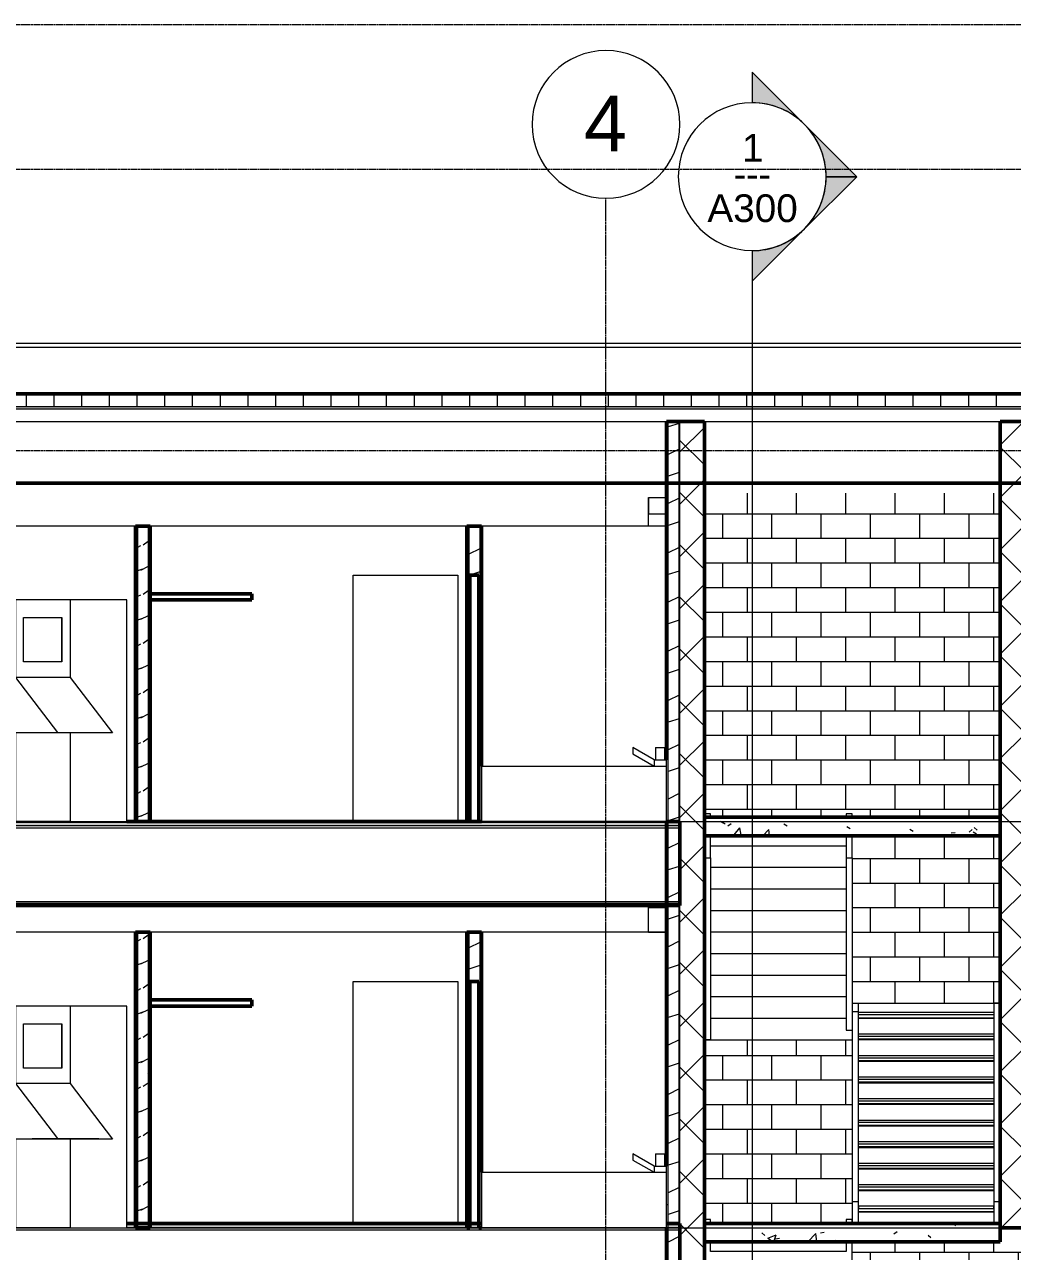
# Model space of a CAD drawing. Header units: inches. Extents: x 9609 to 15463, y -232 to 527.
# Drawn here: x 13470.8 to 13791.6, y 128.3 to 527 of the extents above; entities that cross this region are included whole.
import ezdxf

# ---------------------------------------------------------------- set-up
doc = ezdxf.new("R2010")
doc.units = ezdxf.units.IN
doc.header["$MEASUREMENT"] = 0
doc.linetypes.add('Aligning Line 1_8_', pattern=[0.25, 0.125, -0.125])
doc.linetypes.add('Grid Line 1_2_', pattern=[0.875, 0.5, -0.125, 0.125, -0.125])
for name, color, linetype, lineweight in [('0-3', 7, 'Continuous', 13), ('0-6', 90, 'Continuous', 5), ('A-FLOR-1', 192, 'Continuous', 50), ('A-FLOR-LEVL-1', 51, 'Grid Line 1_2_', 9), ('A-FLOR-MCUT', 51, 'Continuous', 13), ('A-FLOR-PATT-1', 8, 'Continuous', 9), ('A-ROOF', 132, 'Continuous', 13), ('A-ROOF-1', 132, 'Continuous', 50), ('A-ROOF-PATT-1', 132, 'Continuous', 9), ('A-WALL', 113, 'Continuous', 13), ('A-WALL-1', 7, 'Continuous', 13), ('A-WALL-2', 10, 'Continuous', 50), ('A-WALL-PATT-1', 250, 'Continuous', 9), ('A-WALL-PATT-2', 253, 'Continuous', 9), ('A-WALL-PATT-4', 252, 'Continuous', 9), ('A-WALL-PATT-5', 111, 'Continuous', 9), ('G-ANNO-SYMB', 111, 'Aligning Line 1_8_', 9), ('G-ANNO-SYMB-1', 9, 'Aligning Line 1_8_', 9), ('G-ANNO-SYMB-2', 147, 'Aligning Line 1_8_', 9), ('G-ANNO-SYMB-3', 111, 'Continuous', 9), ('P-SANR-FIXT-1', 250, 'Continuous', 9), ('Q-CASE-1', 10, 'Continuous', 50), ('S-GRID-1', 1, 'Grid Line 1_2_', 9), ('S-GRID-IDEN', 1, 'Continuous', 9), ('S-STRS-1', 250, 'Continuous', 9)]:
    doc.layers.add(name, color=color, linetype=linetype, lineweight=lineweight)
doc.styles.add('Arial', font='arial.ttf', dxfattribs={"height": 9})
doc.styles.add('Arial_1', font='arial.ttf', dxfattribs={"height": 18})
doc.styles.add('Century Gothic', font='ufonts.com_century-gothic.ttf', dxfattribs={"height": 9})
pattern_1 = [(0, (3257.106, 59.024), (30.72, 7.68), [1.267, -21.773, 1.267, -21.773, -122.88]), (0, (3257.106, 59.024), (30.72, 7.68), [-46.08, 1.267, -44.813, 1.267, -21.773, -53.76]), (0, (3257.106, 59.024), (30.72, 7.68), [-115.2, 1.267, -14.093, 1.267, -37.133]), (120, (3268.626, 62.864), (-22.011075, 22.7643), [1.267, -21.773, 1.267, -21.773, -122.88]), (120, (3268.626, 62.864), (-22.011075, 22.7643), [-46.08, 1.267, -44.813, 1.267, -21.773, -53.76]), (120, (3268.626, 62.864), (-22.011075, 22.7643), [-115.2, 1.267, -14.093, 1.267, -37.133]), (240, (3272.466, 78.224), (-8.708925, -30.4443), [1.267, -21.773, 1.267, -21.773, -122.88]), (240, (3272.466, 78.224), (-8.708925, -30.4443), [-46.08, 1.267, -44.813, 1.267, -21.773, -53.76]), (240, (3272.466, 78.224), (-8.708925, -30.4443), [-115.2, 1.267, -14.093, 1.267, -37.133])]
pattern_2 = [(216.87, (3263.504, 75.018), (47.980943, 31.987086), [7.997, -71.971]), (206.565, (3273.1, 70.22), (-15.993714, -15.994133), [17.881, -17.881]), (198.435, (3273.1, 62.223), (-31.98674, -15.99388), [10.115, -40.461])]
pattern_3 = [(45, (3257.106, 59.024), (-8.48528, 8.48528), []), (135, (3257.106, 59.024), (-8.48528, -8.48528), [])]
pattern_4 = [(50, (14416.421, 59.024), (27.5427, -2.4099), [2.88, -31.68]), (355, (14416.42, 59.024), (-5.32784, 28.88427), [2.304, -25.344]), (100.451, (14418.717, 58.823), (22.2153, 26.47393), [2.448, -26.924]), (46.184, (14416.42, 66.704), (40.9819, -6.3564), [4.32, -47.52]), (96.636, (14419.837, 66.175), (35.8907, 37.4062), [3.671, -40.386]), (351.184, (14416.42, 66.704), (35.891, 37.4062), [3.456, -38.016]), (21, (14420.261, 64.784), (22.92104, -15.46073), [2.88, -31.68]), (326, (14420.26, 64.784), (9.3435, 27.84574), [2.304, -25.344]), (71.451, (14422.17, 63.496), (32.26477, 12.3844), [2.448, -26.924]), (37.5, (14416.421, 59.024), (0.466855, 12.78271), [1.267, -23.77, 1.267, -24.461, -25.44]), (37.5, (14416.421, 59.024), (0.466855, 12.78271), [-50.765, 1.267, -24.173]), (7.5, (14416.421, 59.024), (10.10159, 15.14509), [1.267, -13.402, 1.267, -23.194, -9.696]), (7.5, (14416.421, 59.024), (10.10159, 15.14509), [-39.13, 1.267, -8.429]), (327.5, (14407.858, 59.024), (20.49916, -0.86578), [1.267, -8.333, 1.267, -28.685, -39.744]), (327.5, (14407.858, 59.024), (20.49916, -0.86578), [-39.552, 1.267, -38.477]), (317.5, (14404.018, 59.024), (22.39478, 3.8443), [1.267, -11.213, 1.267, -18.624, -28.224]), (317.5, (14404.018, 59.024), (22.39478, 3.8443), [-32.371, 1.267, -26.957])]
pattern_5 = [(0, (13801.551, 0), (0, 8), []), (90, (13801.551, 0), (-8, 8), [8, -8])]

# ---------------------------------------------------------------- blocks, each defined once
blk = doc.blocks.new('CTR - 2nd Phase_rvt-2-BUILDING SECTION - NORTH_SOUTH - LOOKING WEST')
at = {"layer": 'A-FLOR-LEVL-1'}
for p, q in [((1814.21, 398), (4168.71, 398)), ((1814.21, 268), (4168.71, 268)), ((1814.21, 136), (4168.71, 136))]:
    blk.add_line(p, q, dxfattribs=at)
at = {"layer": 'G-ANNO-SYMB-1'}
for p, q in [((1910.88, 526.95), (4071.98, 526.95)), ((1910.88, 388.59), (4071.98, 388.59))]:
    blk.add_line(p, q, dxfattribs=at)
blk = doc.blocks.new('Bath Tub - Maestro - 60_x30_-1352617-BUILDING SECTION - NORTH_SOUTH - LOOKING WEST')
at = {"layer": 'P-SANR-FIXT-1'}
for p, q in [((2509.01, 24), (2509.01, 22)), ((2515.95, 20), (2509.01, 24)), ((2516.45, 24), (2516.45, 20)), ((2516.45, 24), (2519.45, 24)), ((2519.45, 20), (2519.45, 24)), ((2509.01, 22), (2515.95, 18)), ((2515.95, 20), (2519.95, 20)), ((2515.95, 20), (2515.95, 18)), ((2519.95, 18), (2519.95, 20)), ((2459.95, 18), (2519.95, 18)), ((2459.95, 18), (2459.95, 0)), ((2519.95, 0), (2519.95, 18)), ((2519.95, 0), (2459.95, 0))]:
    blk.add_line(p, q, dxfattribs=at)
blk = doc.blocks.new('OD_CW_Closet - OD_CW_Closet-2068562-BUILDING SECTION - NORTH_SOUTH - LOOKING WEST')
at = {"layer": 'Q-CASE-1'}
for p, q in [((2385.3, 210), (2352.3, 210)), ((2352.3, 210), (2352.3, 208)), ((2352.3, 208), (2385.3, 208)), ((2385.3, 208), (2385.3, 210))]:
    blk.add_line(p, q, dxfattribs=at)
blk = doc.blocks.new('Stacked Washer and Dryer - 26_x25_ - Private-1352637-BUILDING SECTION - NORTH_SOUTH - LOOKING WEST')
at = {"layer": 'P-SANR-FIXT-1'}
for p, q in [((2308.64, 182.81), (2308.64, 208)), ((2326.32, 208), (2308.64, 208)), ((2344.7, 208), (2326.32, 208)), ((2326.32, 208), (2326.32, 182.81)), ((2344.7, 136), (2344.7, 208)), ((2311.2, 187.84), (2311.2, 202.25)), ((2311.2, 202.25), (2323.58, 202.25)), ((2323.58, 202.25), (2323.58, 187.84)), ((2323.66, 202.25), (2323.58, 202.25)), ((2323.66, 187.84), (2323.66, 202.25)), ((2323.58, 187.84), (2311.2, 187.84)), ((2323.58, 187.84), (2323.66, 187.84)), ((2322.33, 164.94), (2308.64, 182.81)), ((2326.32, 182.81), (2308.64, 182.81)), ((2326.32, 182.81), (2340.1, 164.81)), ((2308.64, 136), (2308.64, 164.81)), ((2326.32, 164.81), (2308.64, 164.81)), ((2314.05, 164.94), (2326.43, 164.94)), ((2314.05, 164.81), (2314.05, 164.94)), ((2340.1, 164.81), (2326.32, 164.81)), ((2326.32, 164.81), (2326.32, 136)), ((2326.43, 164.94), (2335.62, 164.94)), ((2326.43, 164.94), (2326.43, 164.81)), ((2335.62, 164.81), (2335.62, 164.94)), ((2326.32, 136), (2308.64, 136)), ((2326.32, 136), (2344.7, 136))]:
    blk.add_line(p, q, dxfattribs=at)
blk = doc.blocks.new('CTR - 1st Phase - Unit Layouts_rvt-2-BUILDING SECTION - NORTH_SOUTH - LOOKING WEST')
at = {"layer": 'A-WALL-PATT-1'}
h = blk.add_hatch(dxfattribs=at)
h.set_pattern_fill('FP_41', color=256, style=0, pattern_type=2)
h.set_pattern_definition(pattern_1)
h.paths.add_polyline_path([(2348.17, 268), (2348.17, 364), (2347.55, 364), (2347.55, 268)], flags=0)
h = blk.add_hatch(dxfattribs=at)
h.set_pattern_fill('FP_41', color=256, style=0, pattern_type=2)
h.set_pattern_definition(pattern_1)
h.paths.add_polyline_path([(2352.3, 268), (2352.3, 364), (2351.67, 364), (2351.67, 268)], flags=0)
h = blk.add_hatch(dxfattribs=at)
h.set_pattern_fill('FP_41', color=256, style=0, pattern_type=2)
h.set_pattern_definition(pattern_1)
h.paths.add_polyline_path([(2455.82, 268), (2455.82, 364), (2455.2, 364), (2455.2, 268)], flags=0)
h = blk.add_hatch(dxfattribs=at)
h.set_pattern_fill('FP_41', color=256, style=0, pattern_type=2)
h.set_pattern_definition(pattern_1)
h.paths.add_polyline_path([(2459.95, 268), (2459.95, 364), (2459.32, 364), (2459.32, 268)], flags=0)
h = blk.add_hatch(dxfattribs=at)
h.set_pattern_fill('FP_41', color=256, style=0, pattern_type=2)
h.set_pattern_definition(pattern_1)
h.paths.add_polyline_path([(2348.17, 136), (2348.17, 232), (2347.55, 232), (2347.55, 136)], flags=0)
h = blk.add_hatch(dxfattribs=at)
h.set_pattern_fill('FP_41', color=256, style=0, pattern_type=2)
h.set_pattern_definition(pattern_1)
h.paths.add_polyline_path([(2352.3, 136), (2352.3, 232), (2351.67, 232), (2351.67, 136)], flags=0)
h = blk.add_hatch(dxfattribs=at)
h.set_pattern_fill('FP_41', color=256, style=0, pattern_type=2)
h.set_pattern_definition(pattern_1)
h.paths.add_polyline_path([(2455.82, 136), (2455.82, 232), (2455.2, 232), (2455.2, 136)], flags=0)
h = blk.add_hatch(dxfattribs=at)
h.set_pattern_fill('FP_41', color=256, style=0, pattern_type=2)
h.set_pattern_definition(pattern_1)
h.paths.add_polyline_path([(2459.95, 136), (2459.95, 232), (2459.32, 232), (2459.32, 136)], flags=0)
at = {"layer": 'A-WALL-PATT-2'}
h = blk.add_hatch(dxfattribs=at)
h.set_pattern_fill('FP_44', color=256, style=0, pattern_type=2)
h.set_pattern_definition(pattern_2)
h.paths.add_polyline_path([(2348.17, 268), (2351.67, 268), (2351.67, 364), (2348.17, 364), (2348.17, 274.66)], flags=0)
h = blk.add_hatch(dxfattribs=at)
h.set_pattern_fill('FP_44', color=256, style=0, pattern_type=2)
h.set_pattern_definition(pattern_2)
h.paths.add_polyline_path([(2456.07, 268), (2456.07, 348), (2459.07, 348), (2459.07, 268), (2459.32, 268), (2459.32, 364), (2455.82, 364), (2455.82, 268)], flags=0)
h = blk.add_hatch(dxfattribs=at)
h.set_pattern_fill('FP_44', color=256, style=0, pattern_type=2)
h.set_pattern_definition(pattern_2)
h.paths.add_polyline_path([(2349.85, 136), (2351.67, 136), (2351.67, 232), (2348.17, 232), (2348.17, 136)], flags=0)
h = blk.add_hatch(dxfattribs=at)
h.set_pattern_fill('FP_44', color=256, style=0, pattern_type=2)
h.set_pattern_definition(pattern_2)
h.paths.add_polyline_path([(2456.07, 136), (2456.07, 216), (2459.07, 216), (2459.07, 136), (2459.32, 136), (2459.32, 232), (2455.82, 232), (2455.82, 136)], flags=0)
at = {"layer": 'A-WALL-1'}
for p, q in [((2347.55, 364), (2297.07, 364)), ((2348.17, 364), (2348.17, 268)), ((2351.67, 364), (2351.67, 268)), ((2455.2, 364), (2352.3, 364)), ((2455.82, 364), (2455.82, 268)), ((2459.32, 364), (2459.32, 268)), ((2519.95, 364), (2459.95, 364)), ((2418.2, 268), (2418.2, 348)), ((2418.2, 348), (2452.2, 348)), ((2452.2, 348), (2452.2, 268)), ((2347.55, 232), (2297.07, 232)), ((2348.17, 232), (2348.17, 136)), ((2351.67, 232), (2351.67, 136)), ((2455.2, 232), (2352.3, 232)), ((2455.82, 232), (2455.82, 136)), ((2459.32, 232), (2459.32, 136)), ((2519.95, 232), (2459.95, 232)), ((2418.2, 137.37), (2418.2, 216)), ((2418.2, 216), (2452.2, 216)), ((2452.2, 216), (2452.2, 137.37))]:
    blk.add_line(p, q, dxfattribs=at)
at = {"layer": 'A-WALL-2'}
for p, q in [((2347.55, 364), (2347.55, 268)), ((2352.3, 364), (2347.55, 364)), ((2352.3, 268), (2352.3, 364)), ((2459.95, 364), (2455.2, 364)), ((2455.2, 364), (2455.2, 268)), ((2459.95, 286), (2459.95, 364)), ((2456.07, 268), (2456.07, 348)), ((2456.07, 348), (2459.07, 348)), ((2459.07, 348), (2459.07, 268)), ((2347.55, 268), (2352.3, 268)), ((2455.2, 268), (2456.07, 268)), ((2459.07, 268), (2459.95, 268)), ((2347.55, 232), (2347.55, 136)), ((2352.3, 232), (2347.55, 232)), ((2352.3, 136), (2352.3, 232)), ((2459.95, 232), (2455.2, 232)), ((2455.2, 232), (2455.2, 136)), ((2459.95, 154), (2459.95, 232)), ((2456.07, 136), (2456.07, 216)), ((2456.07, 216), (2459.07, 216)), ((2459.07, 216), (2459.07, 136)), ((2347.55, 136), (2352.3, 136)), ((2455.2, 136), (2456.07, 136)), ((2459.07, 136), (2459.95, 136))]:
    blk.add_line(p, q, dxfattribs=at)
at = {"layer": '0-3'}
for name, p in [('Stacked Washer and Dryer - 26_x25_ - Private-1352637-BUILDING SECTION - NORTH_SOUTH - LOOKING WEST', (0, 132)), ('OD_CW_Closet - OD_CW_Closet-2068562-BUILDING SECTION - NORTH_SOUTH - LOOKING WEST', (0, 132)), ('Bath Tub - Maestro - 60_x30_-1352617-BUILDING SECTION - NORTH_SOUTH - LOOKING WEST', (0, 268)), ('Stacked Washer and Dryer - 26_x25_ - Private-1352637-BUILDING SECTION - NORTH_SOUTH - LOOKING WEST', (0, 0)), ('OD_CW_Closet - OD_CW_Closet-2068562-BUILDING SECTION - NORTH_SOUTH - LOOKING WEST', (0, 0)), ('Bath Tub - Maestro - 60_x30_-1352617-BUILDING SECTION - NORTH_SOUTH - LOOKING WEST', (0, 136))]:
    blk.add_blockref(name, p, dxfattribs=at)
blk = doc.blocks.new('CTR  - Topography_rvt-2-BUILDING SECTION - NORTH_SOUTH - LOOKING WEST')
at = {"layer": 'G-ANNO-SYMB-2'}
blk.add_line((1910.88, 480), (4071.98, 480), dxfattribs=at)
blk = doc.blocks.new('CTR - 1st Phase - Common Walls_rvt-2-BUILDING SECTION - NORTH_SOUTH - LOOKING WEST')
at = {"layer": 'A-WALL-PATT-1'}
h = blk.add_hatch(dxfattribs=at)
h.set_pattern_fill('FP_41', color=256, style=0, pattern_type=2)
h.set_pattern_definition(pattern_1)
h.paths.add_polyline_path([(2520.57, 0), (2520.57, 398), (2519.95, 398), (2519.95, 0)], flags=0)
at = {"layer": 'A-WALL-PATT-2'}
h = blk.add_hatch(dxfattribs=at)
h.set_pattern_fill('FP_44', color=256, style=0, pattern_type=2)
h.set_pattern_definition(pattern_2)
h.paths.add_polyline_path([(2524.07, 0), (2524.07, 398), (2520.57, 398), (2520.57, 0)], flags=0)
at = {"layer": 'A-WALL-PATT-4'}
h = blk.add_hatch(dxfattribs=at)
h.set_pattern_fill('FP_50', color=256, style=0, pattern_type=2)
h.set_pattern_definition(pattern_3)
h.paths.add_polyline_path([(2532.32, 0), (2532.32, 398), (2524.32, 398), (2524.32, 0)], flags=0)
h = blk.add_hatch(dxfattribs=at)
h.set_pattern_fill('FP_50', color=256, style=0, pattern_type=2)
h.set_pattern_definition(pattern_3)
h.paths.add_polyline_path([(2636.32, 136), (2636.32, 398), (2628.32, 398), (2628.32, 136)], flags=0)
at = {"layer": 'A-FLOR-LEVL-1'}
for p, q in [((1814.21, 398), (4168.71, 398)), ((1814.21, 268), (4168.71, 268)), ((1814.21, 136), (4168.71, 136))]:
    blk.add_line(p, q, dxfattribs=at)
at = {"layer": 'A-WALL-1'}
for p, q in [((2520.57, 0), (2520.57, 398)), ((2524.07, 0), (2524.07, 398)), ((2524.32, 0), (2524.32, 398))]:
    blk.add_line(p, q, dxfattribs=at)
at = {"layer": 'A-WALL-2'}
for p, q in [((2519.95, 398), (2519.95, 288)), ((2532.32, 398), (2519.95, 398)), ((2532.32, 0), (2532.32, 398)), ((2640.7, 398), (2628.32, 398)), ((2628.32, 398), (2628.32, 136)), ((2519.95, 268), (2519.95, 156)), ((2519.95, 136), (2519.95, 20)), ((2628.32, 136), (2640.7, 136))]:
    blk.add_line(p, q, dxfattribs=at)
at = {"layer": 'G-ANNO-SYMB-2'}
for p, q in [((1910.88, 526.95), (4071.98, 526.95)), ((1910.88, 526.95), (4071.98, 526.95)), ((1910.88, 480), (4071.98, 480))]:
    blk.add_line(p, q, dxfattribs=at)
at = {"layer": 'S-STRS-1'}
for p, q in [((2534.32, 270.46), (2532.32, 270.46)), ((2534.32, 269.37), (2534.32, 270.46)), ((2578.32, 270.46), (2578.32, 269.37)), ((2580.32, 270.46), (2578.32, 270.46)), ((2580.32, 269.37), (2580.32, 270.46)), ((2534.32, 260), (2534.32, 263.37)), ((2578.32, 263.37), (2578.32, 260)), ((2580.32, 256.24), (2580.32, 263.37)), ((2534.32, 256.24), (2534.32, 260)), ((2578.32, 260), (2534.32, 260)), ((2578.32, 260), (2578.32, 256.24)), ((2532.32, 256.24), (2534.32, 256.24)), ((2534.32, 256.24), (2534.32, 197)), ((2578.32, 256.24), (2580.32, 256.24)), ((2578.32, 256.24), (2578.32, 200.24)), ((2580.32, 256.24), (2580.32, 203.85)), ((2578.32, 253), (2534.32, 253)), ((2578.32, 246), (2534.32, 246)), ((2578.32, 239), (2534.32, 239)), ((2578.32, 232), (2534.32, 232)), ((2578.32, 225), (2534.32, 225)), ((2578.32, 218), (2534.32, 218)), ((2578.32, 211), (2534.32, 211)), ((2580.32, 209), (2582.32, 209)), ((2582.32, 209), (2626.32, 209)), ((2582.32, 206.19), (2582.32, 209)), ((2626.32, 209), (2628.32, 209)), ((2628.32, 209), (2626.32, 209)), ((2626.32, 209), (2626.32, 144.46)), ((2578.32, 204), (2534.32, 204)), ((2582.32, 206.19), (2580.32, 206.19)), ((2580.32, 203.85), (2580.32, 144.46)), ((2582.32, 144.46), (2582.32, 206.19)), ((2582.32, 206), (2626.32, 206)), ((2582.32, 205.25), (2626.32, 205.25)), ((2582.32, 204.25), (2626.32, 204.25)), ((2626.32, 204), (2582.32, 204)), ((2626.32, 204), (2582.32, 204)), ((2578.32, 200.24), (2580.32, 200.24)), ((2532.32, 197), (2534.32, 197)), ((2534.32, 197), (2532.32, 197)), ((2534.32, 197), (2580.32, 197)), ((2582.32, 199), (2626.32, 199)), ((2582.32, 198.25), (2626.32, 198.25)), ((2626.32, 197.25), (2582.32, 197.25)), ((2626.32, 197), (2582.32, 197)), ((2626.32, 197), (2582.32, 197)), ((2582.32, 192), (2626.32, 192)), ((2582.32, 191.25), (2626.32, 191.25)), ((2626.32, 190.25), (2582.32, 190.25)), ((2626.32, 190), (2582.32, 190)), ((2626.32, 190), (2582.32, 190)), ((2582.32, 185), (2626.32, 185)), ((2582.32, 184.25), (2626.32, 184.25)), ((2626.32, 183.25), (2582.32, 183.25)), ((2626.32, 183), (2582.32, 183)), ((2626.32, 183), (2582.32, 183)), ((2582.32, 178), (2626.32, 178)), ((2582.32, 177.25), (2626.32, 177.25)), ((2626.32, 176.25), (2582.32, 176.25)), ((2626.32, 176), (2582.32, 176)), ((2626.32, 176), (2582.32, 176)), ((2582.32, 171), (2626.32, 171)), ((2582.32, 170.25), (2626.32, 170.25)), ((2626.32, 169.25), (2582.32, 169.25)), ((2626.32, 169), (2582.32, 169)), ((2626.32, 169), (2582.32, 169)), ((2582.32, 164), (2626.32, 164)), ((2582.32, 163.25), (2626.32, 163.25)), ((2626.32, 162.25), (2582.32, 162.25)), ((2626.32, 162), (2582.32, 162)), ((2626.32, 162), (2582.32, 162)), ((2582.32, 157), (2626.32, 157)), ((2582.32, 156.25), (2626.32, 156.25)), ((2626.32, 155.25), (2582.32, 155.25)), ((2626.32, 155), (2582.32, 155)), ((2626.32, 155), (2582.32, 155)), ((2582.32, 150), (2626.32, 150)), ((2582.32, 149.25), (2626.32, 149.25)), ((2626.32, 148.25), (2582.32, 148.25)), ((2626.32, 148), (2582.32, 148)), ((2626.32, 148), (2582.32, 148)), ((2582.32, 144.46), (2580.32, 144.46)), ((2580.32, 144.46), (2580.32, 137.37)), ((2582.32, 137.37), (2582.32, 144.46)), ((2628.32, 144.46), (2626.32, 144.46)), ((2626.32, 144.46), (2626.32, 137.37)), ((2626.32, 143), (2582.32, 143)), ((2582.32, 143), (2582.32, 142.25)), ((2582.32, 142.25), (2626.32, 142.25)), ((2582.32, 141.25), (2626.32, 141.25)), ((2626.32, 141), (2582.32, 141)), ((2626.32, 141), (2582.32, 141)), ((2626.32, 142.25), (2626.32, 143)), ((2534.32, 138.7), (2532.32, 138.7)), ((2534.32, 137.37), (2534.32, 138.7)), ((2578.32, 138.7), (2578.32, 137.37)), ((2580.32, 138.7), (2578.32, 138.7)), ((2580.32, 137.37), (2580.32, 138.7)), ((2534.32, 128.29), (2534.32, 131.37)), ((2578.32, 128.29), (2534.32, 128.29)), ((2578.32, 131.37), (2578.32, 128.29)), ((2580.32, 124.56), (2580.32, 131.37))]:
    blk.add_line(p, q, dxfattribs=at)
blk = doc.blocks.new('Basic Wall _ EXT - FIBER CEMENT - SMALL - ___-1939673-BUILDING SECTION - NORTH_SOUTH - LOOKING WEST')
at = {"layer": 'A-WALL'}
blk.add_line((3855.16, 423.28), (2073.48, 423.28), dxfattribs=at)
blk = doc.blocks.new('Section - Section Head - Filled-22785-BUILDING SECTION - NORTH_SOUTH - LOOKING WEST')
at = {"layer": 'G-ANNO-SYMB-3'}
h = blk.add_hatch(color=256, dxfattribs=at)
edge = h.paths.add_edge_path(flags=0)
edge.add_arc((2547.82, 477.51), 24.03, 47.9216, 90)
edge.add_line((2547.82, 501.54), (2547.82, 511.45))
edge.add_line((2547.82, 511.45), (2563.93, 495.35))
h = blk.add_hatch(color=256, dxfattribs=at)
edge = h.paths.add_edge_path(flags=0)
edge.add_line((2564.79, 494.48), (2581.76, 477.51))
edge.add_line((2581.76, 477.51), (2571.82, 477.51))
edge.add_arc((2547.82, 477.51), 24, 0, 45)
h = blk.add_hatch(color=256, dxfattribs=at)
edge = h.paths.add_edge_path(flags=0)
edge.add_arc((2547.82, 477.51), 24, 315, 360)
edge.add_line((2571.82, 477.51), (2581.76, 477.51))
edge.add_line((2581.76, 477.51), (2564.79, 460.54))
h = blk.add_hatch(color=256, dxfattribs=at)
edge = h.paths.add_edge_path(flags=0)
edge.add_line((2563.93, 459.67), (2547.82, 443.57))
edge.add_line((2547.82, 443.57), (2547.82, 453.48))
edge.add_arc((2547.82, 477.51), 24.03, 270, 312.0784)
for p, q in [((2563.93, 495.35), (2547.82, 511.45)), ((2547.82, 511.45), (2547.82, 501.54)), ((2581.76, 477.51), (2564.79, 494.48)), ((2564.79, 460.54), (2581.76, 477.51)), ((2571.82, 477.51), (2581.76, 477.51)), ((2581.76, 477.51), (2571.82, 477.51)), ((2547.82, 443.57), (2563.93, 459.67)), ((2547.82, 453.48), (2547.82, 443.57))]:
    blk.add_line(p, q, dxfattribs=at)
for centre, radius, start, end in [((2547.82, 477.54), 24, 90, 270), ((2547.82, 477.54), 24, 270, 90), ((2547.82, 477.51), 24.03, 47.9216, 90), ((2547.82, 477.51), 24, 0, 45), ((2547.82, 477.51), 24, 315, 360), ((2547.82, 477.51), 24.03, 270, 312.0784)]:
    blk.add_arc(centre, radius, start, end, dxfattribs=at)
blk = doc.blocks.new('Grid - Grid Head - Circle-50561-BUILDING SECTION - NORTH_SOUTH - LOOKING WEST')
at = {"layer": 'S-GRID-IDEN'}
for start, end in [(360, 180), (180, 360)]:
    blk.add_arc((3481.32, 494.5), 24, start, end, dxfattribs=at)

msp = doc.modelspace()

# ---------------------------------------------------------------- hatches: boundary and pattern name
at = {"layer": 'A-FLOR-PATT-1'}
h = msp.add_hatch(dxfattribs=at)
h.set_pattern_fill('FP_42', color=256, style=0, pattern_type=2)
h.set_pattern_definition(pattern_4)
h.paths.add_polyline_path([(15011.789, 266.625), (15011.789, 267.625), (13795.639, 267.625), (13795.639, 266.625), (14994.9257, 266.625)], flags=0)
h.paths.add_polyline_path([(13229.989, 266.625), (13683.639, 266.625), (13683.639, 267.625), (13229.989, 267.625)], flags=0)
h = msp.add_hatch(dxfattribs=at)
h.set_pattern_fill('FP_42', color=256, style=0, pattern_type=2)
h.set_pattern_definition(pattern_4)
h.paths.add_polyline_path([(13787.639, 263.375), (13787.639, 269.375), (13691.639, 269.375), (13691.639, 263.375), (13745.5374, 263.375)], flags=0)
h = msp.add_hatch(dxfattribs=at)
h.set_pattern_fill('FP_41', color=256, style=0, pattern_type=2)
h.set_pattern_definition([(0, (14416.421, 59.024), (30.72, 7.68), [1.267, -21.773, 1.267, -21.773, -122.88]), (0, (14416.421, 59.024), (30.72, 7.68), [-46.08, 1.267, -44.813, 1.267, -21.773, -53.76]), (0, (14416.421, 59.024), (30.72, 7.68), [-115.2, 1.267, -14.093, 1.267, -37.133]), (120, (14427.941, 62.864), (-22.011075, 22.7643), [1.267, -21.773, 1.267, -21.773, -122.88]), (120, (14427.941, 62.864), (-22.011075, 22.7643), [-46.08, 1.267, -44.813, 1.267, -21.773, -53.76]), (120, (14427.941, 62.864), (-22.011075, 22.7643), [-115.2, 1.267, -14.093, 1.267, -37.133]), (240, (14431.781, 78.224), (-8.708925, -30.4443), [1.267, -21.773, 1.267, -21.773, -122.88]), (240, (14431.781, 78.224), (-8.708925, -30.4443), [-46.08, 1.267, -44.813, 1.267, -21.773, -53.76]), (240, (14431.781, 78.224), (-8.708925, -30.4443), [-115.2, 1.267, -14.093, 1.267, -37.133])])
h.paths.add_polyline_path([(15011.789, 240.75), (15011.789, 241.375), (13795.639, 241.375), (13795.639, 240.75), (15011.164, 240.75)], flags=0)
h.paths.add_polyline_path([(13272.7959, 240.75), (13683.639, 240.75), (13683.639, 241.375), (13229.989, 241.375), (13229.989, 240.75)], flags=0)
h = msp.add_hatch(dxfattribs=at)
h.set_pattern_fill('FP_42', color=256, style=0, pattern_type=2)
h.set_pattern_definition(pattern_4)
h.paths.add_polyline_path([(14210.939, 136), (14210.939, 137), (14202.4986, 137), (14202.4986, 136)], flags=0)
h.paths.add_polyline_path([(13239.0287, 136), (13467.9533, 136), (13467.9533, 137), (13229.989, 137), (13229.989, 136)], flags=0)
h.paths.add_polyline_path([(15017.289, 136), (15017.289, 137), (14414.3793, 137), (14414.3793, 136), (15011.8093, 136)], flags=0)
h.paths.add_polyline_path([(13504.0157, 136), (13619.264, 136), (13619.264, 137), (13504.0157, 137), (13504.0157, 136.604)], flags=0)
h.paths.add_polyline_path([(13679.264, 136), (13683.639, 136), (13683.639, 137), (13679.264, 136.9904)], flags=0)
h.paths.add_polyline_path([(13795.639, 136), (13813.089, 136.0143), (13813.0719, 137), (13795.639, 137)], flags=0)
h.paths.add_polyline_path([(13861.089, 136), (14178.4986, 136), (14178.4986, 137), (13861.089, 137), (13861.089, 136.0536)], flags=0)
h.paths.add_polyline_path([(14390.3793, 136), (14390.3793, 137), (14381.939, 137), (14381.939, 136), (14387.1152, 136)], flags=0)
h.paths.add_polyline_path([(14346.189, 136), (14346.189, 137), (14246.689, 137), (14246.689, 136), (14319.5807, 136)], flags=0)
h = msp.add_hatch(dxfattribs=at)
h.set_pattern_fill('FP_42', color=256, style=0, pattern_type=2)
h.set_pattern_definition(pattern_4)
h.paths.add_polyline_path([(13745.5374, 131.375), (13787.639, 131.375), (13787.639, 137.375), (13691.639, 137.375), (13691.639, 131.375), (13711.7702, 131.375)], flags=0)
at = {"layer": 'A-ROOF-PATT-1'}
h = msp.add_hatch(dxfattribs=at)
h.set_pattern_fill('FP_51', color=256, style=0, pattern_type=2)
h.set_pattern_definition([(0, (14416.421, 59.024), (0, 9), []), (90, (14416.421, 59.024), (-9, 6e-16), [])])
h.paths.add_polyline_path([(13897.49, 402.7046), (14566.989, 402.7046), (14566.989, 406.7055), (13235.489, 406.7055), (13235.489, 402.7046), (13880.6064, 402.7046)], flags=0)
h = msp.add_hatch(dxfattribs=at)
h.set_pattern_fill('FP_45', color=256, style=0, pattern_type=2)
h.set_pattern_definition([(0, (14416.421, 59.024), (0, 4.798), []), (315, (14416.4212, 59.024), (4.798427, 0), [6.786, -6.786]), (45, (14416.4212, 59.024), (4.798427, 0), [6.786, -6.786])])
h.paths.add_polyline_path([(13897.49, 401.9544), (14566.989, 401.9544), (14566.989, 402.7046), (13235.489, 402.7046), (13235.489, 401.9544), (13880.6064, 401.9544)], flags=0)
at = {"layer": 'A-WALL-PATT-5'}
h = msp.add_hatch(dxfattribs=at)
h.set_pattern_fill('FP_61', color=256, style=0, pattern_type=2)
h.set_pattern_definition(pattern_5)
h.paths.add_polyline_path([(13673.414, 232), (13679.264, 232), (13679.264, 240.75), (13673.414, 240.75), (13673.414, 232.6021)], flags=0)
h.paths.add_polyline_path([(13679.264, 364), (13679.264, 373.25), (13673.414, 373.25), (13673.414, 364), (13678.0029, 364)], flags=0)
h = msp.add_hatch(dxfattribs=at)
h.set_pattern_fill('FP_61', color=256, style=0, pattern_type=2)
h.set_pattern_definition(pattern_5)
h.paths.add_polyline_path([(13691.639, 0), (13739.639, 0), (13739.639, 12), (13701.239, 12), (13701.239, 48), (13739.639, 48), (13739.639, 59.5714), (13691.639, 59.5714), (13691.639, 1.2803)], flags=0)
h.paths.add_polyline_path([(13787.639, 0), (13801.5515, 0), (13801.5515, 109.75), (13797.239, 109.75), (13797.239, 110.125), (13795.639, 110.125), (13795.639, 136), (13787.639, 136), (13787.639, 131.375), (13739.639, 131.375), (13739.639, 71.5714), (13787.639, 71.5714), (13787.639, 1.2803)], flags=0)
h.paths.add_polyline_path([(13711.7702, 137.375), (13737.639, 137.375), (13737.639, 138.7012), (13739.639, 138.7012), (13739.639, 197), (13691.639, 197), (13691.639, 138.7012), (13693.639, 138.7012), (13693.639, 137.375), (13694.1164, 137.375)], flags=0)
h.paths.add_polyline_path([(13741.639, 209), (13787.639, 209), (13787.639, 263.375), (13739.639, 263.375), (13739.639, 209)], flags=0)
h.paths.add_polyline_path([(13787.639, 269.375), (13787.639, 374.6867), (13691.639, 374.6867), (13691.639, 270.465), (13693.639, 270.465), (13693.639, 269.375), (13737.639, 269.375), (13737.639, 270.465), (13739.639, 270.465), (13739.639, 269.375), (13751.8257, 269.375)], flags=0)

# ---------------------------------------------------------------- linework, layer by layer
at = {"layer": 'A-FLOR-1'}
for p, q in [((13619.264, 268), (13504.0157, 268)), ((13683.639, 268), (13679.264, 268)), ((13683.639, 240.75), (13683.639, 268)), ((13787.639, 269.375), (13691.639, 269.375)), ((13691.639, 269.375), (13691.639, 263.375)), ((13787.639, 263.375), (13787.639, 269.375)), ((13691.639, 263.375), (13787.639, 263.375)), ((13229.989, 240.75), (13683.639, 240.75)), ((13619.264, 137.375), (13504.0157, 137.375)), ((13683.639, 137.375), (13679.264, 137.375)), ((13683.639, 110.125), (13683.639, 137.375)), ((13787.639, 137.375), (13691.639, 137.375)), ((13691.639, 137.375), (13691.639, 131.375)), ((13787.639, 131.375), (13787.639, 137.375)), ((13691.639, 131.375), (13787.639, 131.375))]:
    msp.add_line(p, q, dxfattribs=at)
at = {"layer": 'A-FLOR-LEVL-1'}
for p, q in [((12974.2716, 398), (15327.2797, 398)), ((12974.2716, 268), (15327.2797, 268)), ((12974.2716, 136), (15327.2797, 136))]:
    msp.add_line(p, q, dxfattribs=at)
at = {"layer": 'A-FLOR-MCUT'}
for p, q in [((13683.639, 267.875), (13229.989, 267.875)), ((13683.639, 267.625), (13229.989, 267.625)), ((13683.639, 266.625), (13229.989, 266.625)), ((13683.639, 265.875), (13229.989, 265.875)), ((13683.639, 241.875), (13229.989, 241.875)), ((13683.639, 241.375), (13229.989, 241.375)), ((13619.264, 137.25), (13504.0157, 137.25)), ((13619.264, 137), (13504.0157, 137)), ((13619.264, 136), (13504.0157, 136)), ((13683.639, 137.25), (13679.264, 137.25)), ((13683.639, 137), (13679.264, 137)), ((13683.639, 136), (13679.264, 136)), ((13683.639, 135.25), (13229.989, 135.25))]:
    msp.add_line(p, q, dxfattribs=at)
at = {"layer": 'A-ROOF'}
for p, q in [((14566.989, 406.7055), (13235.489, 406.7055)), ((14566.989, 402.7046), (13235.489, 402.7046)), ((14566.989, 401.9544), (13235.489, 401.9544))]:
    msp.add_line(p, q, dxfattribs=at)
at = {"layer": 'A-ROOF-1'}
for p, q in [((14566.989, 406.9555), (13235.489, 406.9555)), ((13235.489, 377.9492), (14566.989, 377.9492))]:
    msp.add_line(p, q, dxfattribs=at)
at = {"layer": 'A-WALL'}
for p, q in [((15011.164, 422), (13236.114, 422)), ((13673.414, 364), (13673.414, 373.25)), ((13673.414, 373.25), (13679.264, 373.25)), ((13673.414, 232), (13673.414, 240.75))]:
    msp.add_line(p, q, dxfattribs=at)
at = {"layer": 'G-ANNO-SYMB'}
for p, q in [((13070.1924, 526.9531), (15231.2964, 526.9531)), ((13070.1924, 480), (15231.2964, 480))]:
    msp.add_line(p, q, dxfattribs=at)
at = {"layer": 'G-ANNO-SYMB-3'}
msp.add_line((13707.1364, 453.5088), (13707.1364, -159.4452), dxfattribs=at)
at = {"layer": 'S-GRID-1'}
msp.add_line((13659.639, -159.8356), (13659.639, 470.5), dxfattribs=at)

# ---------------------------------------------------------------- block references
at = {"layer": '0-6'}
for name in ['CTR - 2nd Phase_rvt-2-BUILDING SECTION - NORTH_SOUTH - LOOKING WEST', 'CTR - 1st Phase - Common Walls_rvt-2-BUILDING SECTION - NORTH_SOUTH - LOOKING WEST', 'CTR  - Topography_rvt-2-BUILDING SECTION - NORTH_SOUTH - LOOKING WEST', 'CTR - 1st Phase - Unit Layouts_rvt-2-BUILDING SECTION - NORTH_SOUTH - LOOKING WEST']:
    msp.add_blockref(name, (11159.3152, 0), dxfattribs=at)
at = {"layer": 'A-WALL'}
msp.add_blockref('Basic Wall _ EXT - FIBER CEMENT - SMALL - ___-1939673-BUILDING SECTION - NORTH_SOUTH - LOOKING WEST', (11159.3152, 0), dxfattribs=at)
at = {"layer": 'G-ANNO-SYMB-3'}
msp.add_blockref('Section - Section Head - Filled-22785-BUILDING SECTION - NORTH_SOUTH - LOOKING WEST', (11159.3152, 0), dxfattribs=at)
at = {"layer": 'S-GRID-IDEN'}
msp.add_blockref('Grid - Grid Head - Circle-50561-BUILDING SECTION - NORTH_SOUTH - LOOKING WEST', (10178.3152, 0), dxfattribs=at)

# ---------------------------------------------------------------- texts
at = {"layer": 'G-ANNO-SYMB-3', "char_height": 9, "attachment_point": 1}
for s, insert, width, style in [('1', (13703.8154, 491.4174), 8.484, 'Arial'), ('---', (13701.1641, 482.9107), 15.453, 'Century Gothic'), ('A300', (13692.5713, 471.7812), 35.754, 'Arial')]:
    msp.add_mtext(s, dxfattribs=dict(at, insert=insert, width=width, style=style))
at = {"layer": 'S-GRID-IDEN', "insert": (13652.5099, 503.7879), "char_height": 18, "width": 16.968, "attachment_point": 1, "style": 'Arial_1'}
msp.add_mtext('4', dxfattribs=at)

doc.saveas('drawing.dxf')
